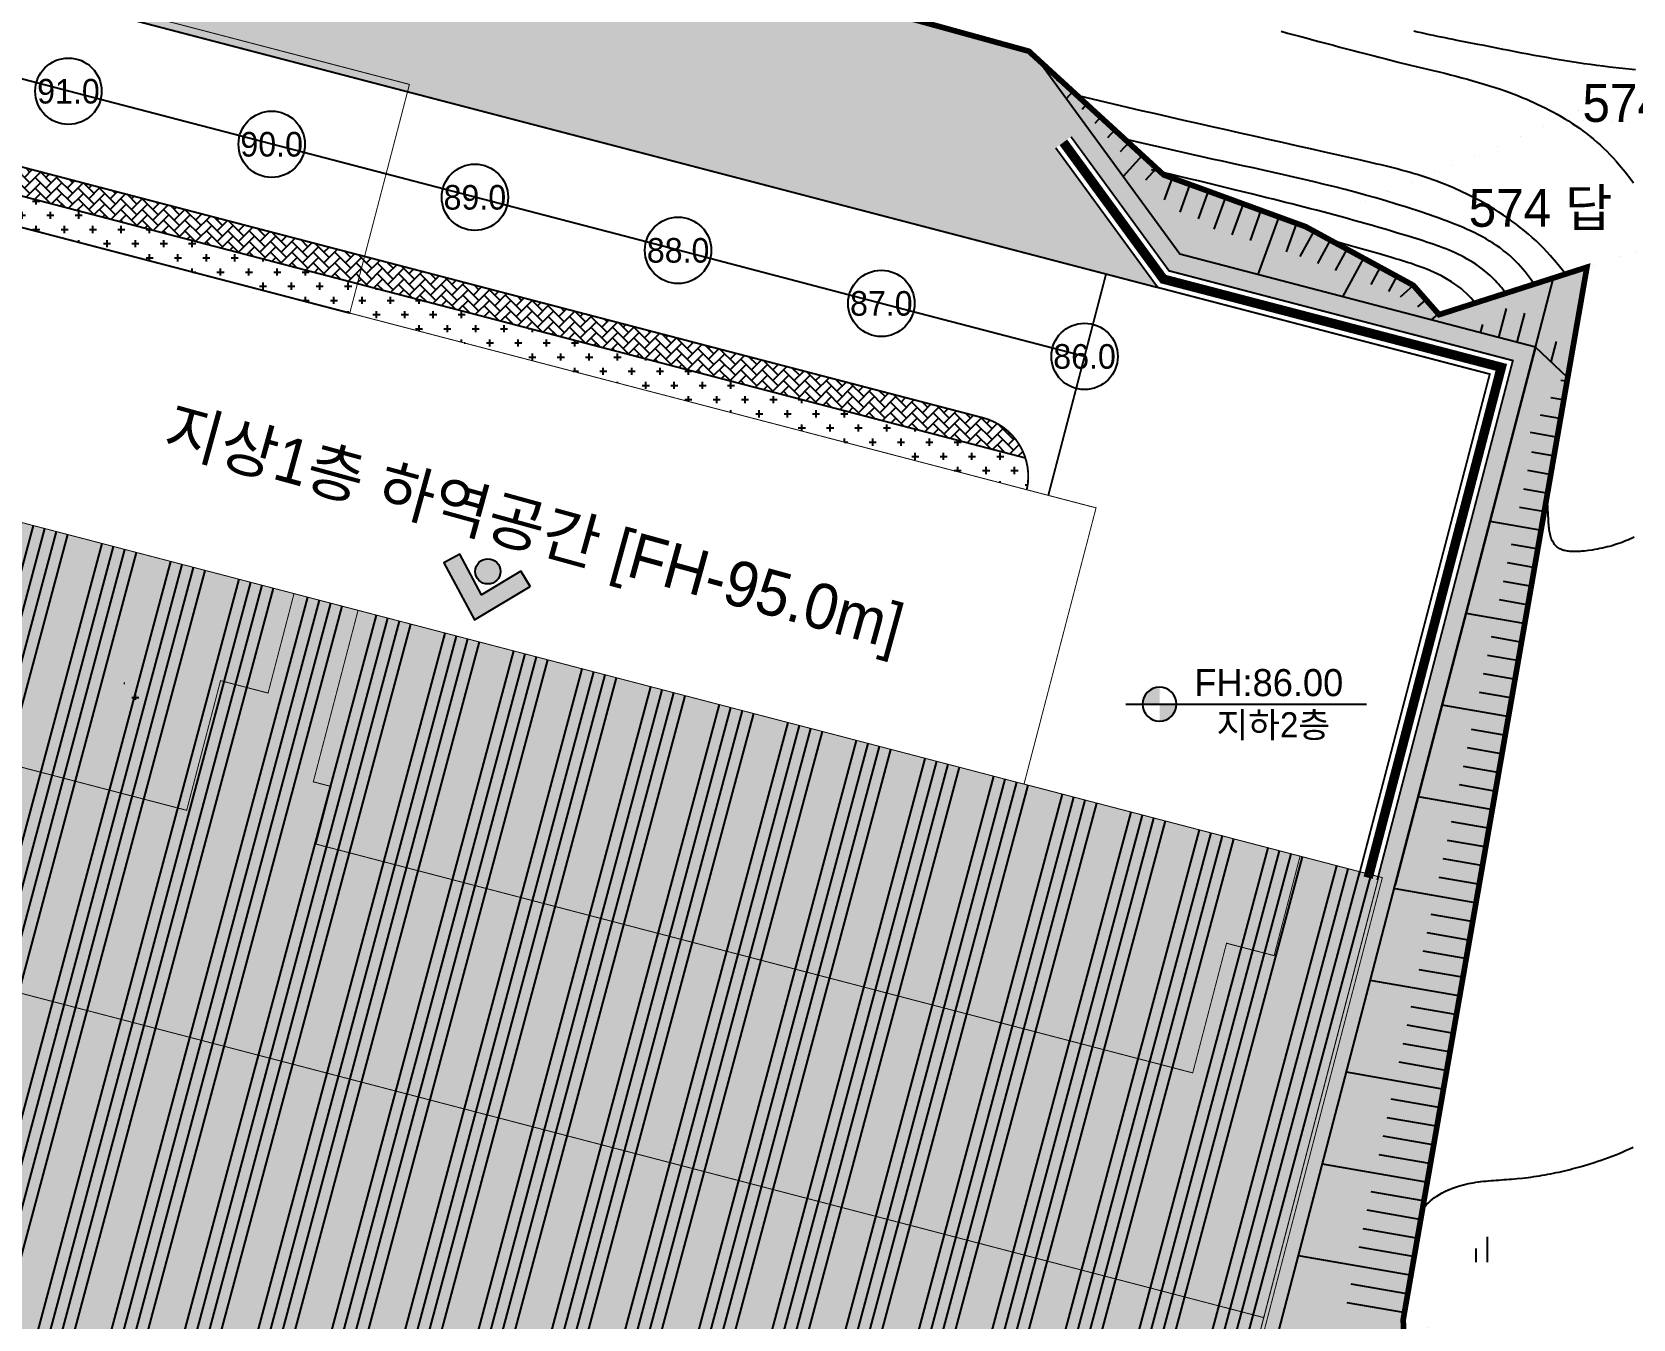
# Model space of a CAD drawing. Header units: millimetres. Extents: x 9 to 403, y 12 to 283.
# Drawn here: x 169.5 to 254.2, y 143.4 to 211.5 of the extents above; entities that cross this region are included whole.
import ezdxf
from ezdxf.enums import TextEntityAlignment as Align

# ---------------------------------------------------------------- set-up
doc = ezdxf.new("R2010")
doc.units = ezdxf.units.MM
doc.linetypes.add('DASHED', pattern=[0.75, 0.5, -0.25])
doc.linetypes.add('PHANTOM2', pattern=[12.5, 10, -0.5, 0.5, -0.5, 0.5, -0.5])
for name, color, linetype in [('0_문자', 7, 'Continuous'), ('1-1CON', 35, 'Continuous'), ('1-5CON', 30, 'Continuous'), ('1-SIM', 8, 'Continuous'), ('125', 4, 'Continuous'), ('CE-SLOP-FILL', 1, 'Continuous'), ('LSMD_CONT_LDREG_41500', 1, 'Continuous'), ('WID', 4, 'Continuous'), ('가구1', 5, 'Continuous'), ('도로레벨', 5, 'Continuous'), ('도로레벨1', 7, 'Continuous'), ('사업부지', 7, 'Continuous'), ('솔리드', 7, 'PHANTOM2'), ('절토옹벽', 2, 'Continuous'), ('지상1층외벽선', 4, 'Continuous'), ('지상3층외벽선', 6, 'Continuous'), ('지상4층외벽선', 7, 'Continuous'), ('지하1층외벽선', 3, 'Continuous'), ('지하2층외벽선', 2, 'Continuous'), ('토목옹벽', 5, 'Continuous')]:
    doc.layers.add(name, color=color, linetype=linetype)
doc.styles.add('HY울릉도M', font='')
doc.styles.add('HY헤드라인', font='H2HDRM.TTF')
doc.styles.add('휴먼모음T', font='HMFMMUEX.TTC')
doc.styles.get('HY울릉도M').set_extended_font_data('HY울릉도M')
pattern_1 = [(0, (-296696.957, -354727.4612), (0.75, 0.75), [0.375, -1.125]), (90, (-296696.7695, -354727.6487), (-0.75, 0.75), [0.375, -1.125])]

# ---------------------------------------------------------------- blocks, each defined once
blk = doc.blocks.new('A$C0C523BD5')
at = {"layer": '1-SIM'}
for p, q in [((0.394, 0.892), (0.394, 0)), ((0, 0.48), (0, 0))]:
    blk.add_line(p, q, dxfattribs=at)

msp = doc.modelspace()

# ---------------------------------------------------------------- hatches: boundary and pattern name
at = {"layer": '0_문자', "ltscale": 10}
h = msp.add_hatch(color=8, dxfattribs=at)
edge = h.paths.add_edge_path()
edge.add_line((228.26, 175.936), (229.156, 175.936))
edge.add_line((229.156, 175.936), (229.156, 176.832))
edge.add_ellipse((229.156, 175.936), major_axis=(0, 0.896), ratio=0.999999, start_angle=0.00074, end_angle=90.00074)
edge = h.paths.add_edge_path()
edge.add_line((229.156, 175.936), (229.156, 175.04))
edge.add_ellipse((229.156, 175.936), major_axis=(0, 0.896), ratio=0.999999, start_angle=180.00074, end_angle=270.00074)
edge.add_line((230.052, 175.936), (229.156, 175.936))
at = {"layer": '125', "linetype": 'Continuous'}
h = msp.add_hatch(color=8, dxfattribs=at)
h.paths.add_polyline_path([(238.173, 130.997), (232.028, 132.601), (240.941, 166.757), (240.748, 166.807), (226.103, 110.687), (129.537, 135.886), (131.279, 142.562), (131.086, 142.613), (129.293, 135.743), (226.246, 110.443), (229.529, 123.021), (235.673, 121.418)])
h.paths.add_polyline_path([(240.748, 166.807), (143.988, 192.057), (143.603, 190.581), (144.401, 190.373), (143.978, 188.752), (143.18, 188.96), (131.086, 142.613), (131.279, 142.562), (129.537, 135.886), (226.103, 110.687)])
h.paths.add_polyline_path([(143.18, 188.96), (133.31, 191.536), (131.013, 182.731), (138.657, 180.736), (137.42, 175.995), (131.904, 177.434), (131.172, 174.628), (124.012, 176.496), (117.296, 150.758), (129.971, 147.451), (128.86, 143.193), (131.086, 142.613)])
h.paths.add_polyline_path([(144.401, 190.373), (143.603, 190.581), (143.18, 188.96), (143.978, 188.752)], flags=17)
at = {"layer": '가구1', "linetype": 'Continuous'}
h = msp.add_hatch(dxfattribs=at)
h.set_pattern_fill('ANSI34', color=254, scale=5, angle=30, style=0)
h.set_pattern_definition([(75, (-296696.957, -355023.461), (-3.62222185, 0.97057142), []), (75, (-296696.1915, -355023.0192), (-3.62222185, 0.97057142), []), (75, (-296695.426, -355022.5773), (-3.62222185, 0.97057142), []), (75, (-296694.6606, -355022.1353), (-3.62222185, 0.97057142), [])])
h.paths.add_polyline_path([(129.293, 135.743), (143.988, 192.057), (240.941, 166.757), (232.028, 132.601), (238.173, 130.997), (235.673, 121.418), (229.529, 123.021), (226.246, 110.443)])
at = {"layer": '도로레벨', "linetype": 'Continuous'}
for points in [[(192.919, 180.395), (195.854, 182.161), (195.366, 182.972), (193.284, 181.719), (192.135, 183.862), (191.301, 183.414)], [(194.245, 182.714, 1), (193.002, 183.196, 1)]]:
    msp.add_hatch(color=8, dxfattribs=at).paths.add_polyline_path(points)
at = {"layer": '사업부지', "linetype": 'Continuous', "ltscale": 10}
h = msp.add_hatch(dxfattribs=at)
h.set_pattern_fill('AR-HBONE', color=8, scale=0.1, style=0)
h.set_pattern_definition([(45, (-296696.93964, -355023.45806), (4e-17, 0.56568542495), [1.2, -0.4]), (135, (-296696.6568, -355023.17522), (4e-17, 0.56568542495), [1.2, -0.4])])
h.paths.add_polyline_path([(186.74, 198.165), (187.118, 199.616), (180.712, 201.288), (180.333, 199.837)])
h.paths.add_polyline_path([(180.333, 199.837), (180.712, 201.288), (143.177, 211.083, 0.298217), (140.581, 210.21)])
h = msp.add_hatch(dxfattribs=at)
h.set_pattern_fill('AR-HBONE', color=8, scale=0.1, style=0)
h.set_pattern_definition([(45, (-296720.14107, -354806.9224), (4e-17, 0.56568542495), [1.2, -0.4]), (135, (-296719.85823, -354806.63956), (4e-17, 0.56568542495), [1.2, -0.4])])
edge = h.paths.add_edge_path()
edge.add_arc((108.185, 195.072), 8.5, 357.4644, 56.78517, ccw=False)
edge.add_arc((108.185, 195.072), 8.5, 345.37487, 357.4644, ccw=False)
edge.add_line((116.409, 192.926), (106.745, 155.89))
edge.add_arc((135.289, 148.441), 29.5, 165.37487, 223.57888)
edge.add_line((113.918, 128.105), (139.976, 100.722))
edge.add_arc((152.653, 112.786), 17.5, 223.57889, 282.26416)
edge.add_arc((152.653, 112.786), 17.5, 282.26416, 315.18619)
edge.add_arc((174.645, 90.937), 13.5, 75.37487, 135.18619, ccw=False)
edge.add_line((178.053, 103.999), (179.912, 103.514))
edge.add_line((179.912, 103.514), (180.291, 104.966))
edge.add_line((180.291, 104.966), (178.432, 105.451))
edge.add_arc((174.645, 90.937), 15, 75.37487, 135.18619)
edge.add_arc((152.653, 112.786), 16, 282.26416, 315.18619, ccw=False)
edge.add_arc((152.653, 112.786), 16, 223.57889, 282.26416, ccw=False)
edge.add_line((141.063, 101.756), (115.005, 129.139))
edge.add_arc((135.289, 148.441), 28, 165.37487, 223.57888, ccw=False)
edge.add_line((108.196, 155.511), (117.861, 192.547))
edge.add_arc((108.185, 195.072), 10, 345.37487, 357.4644)
edge.add_arc((108.185, 195.072), 10, 357.4644, 62.33623)
edge.add_line((112.828, 203.929), (112.841, 202.184))
h = msp.add_hatch(dxfattribs=at)
h.set_pattern_fill('AR-HBONE', color=8, scale=0.1, style=0)
h.set_pattern_definition([(45, (-296696.95697, -355023.46117), (4e-17, 0.56568542495), [1.2, -0.4]), (135, (-296696.67413, -355023.17832), (4e-17, 0.56568542495), [1.2, -0.4])])
h.paths.add_polyline_path([(222.062, 188.94, 0.258199), (219.818, 191.076), (187.101, 199.613), (186.722, 198.162)])
at = {"layer": '솔리드', "linetype": 'Continuous'}
h = msp.add_hatch(dxfattribs=at)
h.set_pattern_fill('CROSS', color=8, scale=3, style=0)
h.set_pattern_definition(pattern_1)
edge = h.paths.add_edge_path()
edge.add_line((132.37, 236.815), (130.379, 236))
edge.add_line((130.379, 236), (127.869, 233.052))
edge.add_line((127.869, 233.052), (134.974, 231.198))
edge.add_arc((135.353, 232.649), 1.5, 255.37487, 345.37487)
edge.add_line((136.804, 232.271), (137.739, 235.851))
edge.add_line((137.739, 235.851), (165.613, 228.577))
edge.add_line((165.613, 228.577), (164.679, 224.998))
edge.add_arc((166.131, 224.619), 1.5, 165.37487, 255.37487)
edge.add_line((165.752, 223.168), (166.131, 223.068))
edge.add_line((166.131, 223.068), (164.616, 217.262))
edge.add_line((164.616, 217.262), (150.973, 220.822))
edge.add_arc((150.594, 219.371), 1.5, 75.37487, 165.37487)
edge.add_line((149.143, 219.75), (148.915, 218.879))
edge.add_line((148.915, 218.879), (226.323, 198.679))
edge.add_line((226.323, 198.679), (229.041, 197.971))
edge.add_line((229.041, 197.971), (223.646, 205.351))
edge.add_line((223.646, 205.351), (224.453, 205.941))
edge.add_line((224.453, 205.941), (229.638, 198.849))
edge.add_line((229.638, 198.849), (247.826, 194.103))
edge.add_line((247.826, 194.103), (240.706, 166.818))
edge.add_line((240.706, 166.818), (240.941, 166.757))
edge.add_line((240.941, 166.757), (232.028, 132.601))
edge.add_line((232.028, 132.601), (238.173, 130.997))
edge.add_line((238.173, 130.997), (235.673, 121.418))
edge.add_line((235.673, 121.418), (229.529, 123.021))
edge.add_line((229.529, 123.021), (226.246, 110.443))
edge.add_line((226.246, 110.443), (221.984, 111.555))
edge.add_line((221.984, 111.555), (220.458, 105.704))
edge.add_line((220.458, 105.704), (220.969, 104.509))
edge.add_line((220.969, 104.509), (204.278, 97.363))
edge.add_line((204.278, 97.363), (194.552, 95.468))
edge.add_line((194.552, 95.468), (192.66, 94.826))
edge.add_line((192.66, 94.826), (177.178, 98.866))
edge.add_line((177.178, 98.866), (178.488, 103.886))
edge.add_line((178.488, 103.886), (178.053, 103.999))
edge.add_arc((174.645, 90.937), 13.5, 75.37487, 135.18612)
edge.add_arc((152.653, 112.786), 17.5, 223.57889, 315.18624, ccw=False)
edge.add_line((139.976, 100.722), (113.918, 128.105))
edge.add_arc((135.289, 148.441), 29.5, 165.37487, 223.57888, ccw=False)
edge.add_line((106.745, 155.89), (116.409, 192.926))
edge.add_arc((108.185, 195.072), 8.5, 345.37487, 56.78517)
edge.add_line((112.841, 202.184), (112.841, 201.747))
edge.add_line((112.841, 201.747), (114.59, 195.954))
edge.add_line((114.59, 195.954), (113.03, 188.105))
edge.add_line((113.03, 188.105), (109.196, 180.773))
edge.add_line((109.196, 180.773), (102.367, 170.036))
edge.add_line((102.367, 170.036), (99.308, 158.161))
edge.add_line((99.308, 158.161), (99.805, 145.648))
edge.add_line((99.805, 145.648), (102.673, 138.341))
edge.add_line((102.673, 138.341), (116.146, 124.178))
edge.add_line((116.146, 124.178), (117.954, 120.913))
edge.add_line((117.954, 120.913), (121.942, 113.711))
edge.add_line((121.942, 113.711), (132.147, 102.999))
edge.add_line((132.147, 102.999), (140.248, 96.508))
edge.add_line((140.248, 96.508), (147.272, 89.445))
edge.add_line((147.272, 89.445), (148.942, 79.603))
edge.add_line((148.942, 79.603), (151.863, 78.432))
edge.add_line((151.863, 78.432), (155.08, 77.176))
edge.add_line((155.08, 77.176), (155.004, 89.078))
edge.add_line((155.004, 89.078), (157.205, 93.185))
edge.add_line((157.205, 93.185), (166.406, 95.183))
edge.add_line((166.406, 95.183), (172.174, 103.528))
edge.add_line((172.174, 103.528), (173.44, 99.378))
edge.add_line((173.44, 99.378), (171.484, 92.822))
edge.add_line((171.484, 92.822), (178.412, 88.616))
edge.add_line((178.412, 88.616), (177.751, 84.926))
edge.add_line((177.751, 84.926), (177.947, 84.777))
edge.add_line((177.947, 84.777), (234.222, 108.861))
edge.add_line((234.222, 108.861), (242.685, 130.499))
edge.add_line((242.685, 130.499), (242.042, 143.369))
edge.add_line((242.042, 143.369), (251.763, 199.043))
edge.add_line((251.763, 199.043), (243.942, 196.535))
edge.add_line((243.942, 196.535), (242.578, 198.086))
edge.add_line((242.578, 198.086), (236.884, 201.186))
edge.add_line((236.884, 201.186), (229.374, 203.926))
edge.add_line((229.374, 203.926), (222.244, 210.466))
edge.add_line((222.244, 210.466), (207.304, 214.586))
edge.add_line((207.304, 214.586), (186.944, 217.596))
edge.add_line((186.944, 217.596), (175.114, 216.756))
edge.add_line((175.114, 216.756), (174.084, 221.356))
edge.add_line((174.084, 221.356), (165.944, 233.116))
edge.add_line((165.944, 233.116), (146.764, 242.706))
edge.add_line((146.764, 242.706), (136.035, 238.315))
edge.add_line((136.035, 238.315), (128.675, 238.315))
edge.add_line((128.675, 238.315), (124.408, 239.469))
edge.add_line((124.408, 239.469), (120.991, 238.616))
edge.add_line((120.991, 238.616), (113.568, 240.522))
edge.add_line((113.568, 240.522), (112.841, 239.253))
edge.add_line((112.841, 239.253), (112.841, 217.645))
edge.add_line((112.841, 217.645), (112.841, 217.093))
edge.add_line((112.841, 217.093), (113.333, 217.093))
edge.add_line((113.333, 217.093), (113.333, 239.119))
edge.add_line((113.333, 239.119), (113.81, 239.944))
edge.add_line((113.81, 239.944), (120.918, 238.119))
edge.add_line((120.918, 238.119), (128.665, 237.815))
edge.add_line((128.665, 237.815), (135.605, 237.815))
edge.add_line((135.605, 237.815), (146.751, 242.377))
edge.add_line((146.751, 242.377), (165.741, 232.882))
edge.add_line((165.741, 232.882), (173.344, 221.89))
edge.add_line((173.344, 221.89), (172.522, 221.321))
edge.add_line((172.522, 221.321), (165.064, 232.102))
edge.add_line((165.064, 232.102), (146.71, 241.279))
edge.add_line((146.71, 241.279), (135.802, 236.815))
edge.add_line((135.802, 236.815), (132.37, 236.815))
h = msp.add_hatch(dxfattribs=at)
h.set_pattern_fill('CROSS', color=8, scale=3, style=0)
h.set_pattern_definition(pattern_1)
h.paths.add_polyline_path([(180.316, 199.834), (179.913, 198.289), (186.319, 196.617), (186.722, 198.162)])
h.paths.add_polyline_path([(140.564, 210.207, 0.103244), (140.11, 209.292), (139.959, 208.715), (179.913, 198.289), (180.316, 199.834)])
h = msp.add_hatch(dxfattribs=at)
h.set_pattern_fill('CROSS', color=8, scale=3, style=0)
h.set_pattern_definition(pattern_1)
h.paths.add_polyline_path([(222.131, 187.272, 0.132682), (222.062, 188.94), (186.722, 198.162), (186.319, 196.617)])
h.paths.add_polyline_path([(175.159, 176.11, 0.414214), (174.444, 177.331), (174.191, 176.363)])

# ---------------------------------------------------------------- linework, layer by layer
at = {"color": 8, "elevation": 85.903, "flags": 128}
msp.add_lwpolyline([(230.235, 199.727), (222.711, 210.018)], dxfattribs=at)
at = {"layer": '0_문자', "color": 8, "ltscale": 10}
msp.add_line((227.364, 175.936, 173.428), (240.099, 175.936, 173.428), dxfattribs=at)
for start_param, end_param in [(-1.570685, 4.7125), (4.712376, 6.283172)]:
    msp.add_ellipse((229.156, 175.936, 173.428), major_axis=(0, 0.896), ratio=0.999999, start_param=start_param, end_param=end_param, dxfattribs=at)
at = {"layer": '1-1CON', "color": 8, "linetype": 'Continuous'}
for points, elevation in [([(235.586, 211.52), (235.931, 211.428), (236.276, 211.336), (236.621, 211.243), (236.966, 211.151), (237.311, 211.058), (237.657, 210.966), (238.002, 210.873), (238.348, 210.781), (238.694, 210.689), (239.041, 210.597), (239.388, 210.506), (239.735, 210.415), (240.083, 210.324), (240.431, 210.235), (240.78, 210.146), (241.129, 210.058), (241.779, 209.896), (242.431, 209.737), (242.732, 209.665), (243.034, 209.592), (243.335, 209.52), (243.637, 209.447), (243.938, 209.373), (244.239, 209.299), (244.539, 209.224), (244.839, 209.147), (245.138, 209.068), (245.436, 208.988), (245.733, 208.905), (246.029, 208.821), (246.324, 208.733), (246.617, 208.643), (246.909, 208.549), (247.198, 208.452), (247.486, 208.351), (247.772, 208.246), (248.056, 208.137), (248.337, 208.023), (248.616, 207.905), (249.103, 207.687), (249.581, 207.454), (249.787, 207.349), (249.99, 207.242), (250.192, 207.131), (250.393, 207.017), (250.591, 206.899), (250.787, 206.777), (250.982, 206.652), (251.174, 206.523), (251.365, 206.39), (251.553, 206.254), (251.74, 206.113), (251.924, 205.968), (252.106, 205.819), (252.285, 205.665), (252.462, 205.508), (252.637, 205.345), (252.81, 205.178), (252.98, 205.007), (253.147, 204.831), (253.312, 204.649), (253.474, 204.463), (253.785, 204.092), (254.085, 203.701), (254.228, 203.507)], 171.903), ([(250.643, 198.665), (250.623, 198.693), (250.476, 198.887), (250.16, 199.282), (249.822, 199.667), (249.643, 199.862), (249.457, 200.055), (249.266, 200.245), (249.07, 200.431), (248.869, 200.614), (248.664, 200.794), (248.454, 200.971), (248.239, 201.144), (248.02, 201.314), (247.798, 201.48), (247.572, 201.642), (247.342, 201.8), (247.109, 201.955), (246.873, 202.105), (246.634, 202.251), (246.393, 202.392), (246.149, 202.53), (245.903, 202.663), (245.654, 202.791), (245.405, 202.914), (245.153, 203.033), (244.697, 203.239), (244.236, 203.428), (244.03, 203.509), (243.824, 203.588), (243.616, 203.663), (243.408, 203.736), (243.199, 203.806), (242.99, 203.874), (242.781, 203.94), (242.57, 204.003), (242.36, 204.065), (242.149, 204.125), (241.937, 204.183), (241.725, 204.239), (241.513, 204.294), (241.301, 204.348), (241.088, 204.4), (240.875, 204.452), (240.662, 204.502), (240.448, 204.552), (240.235, 204.601), (240.021, 204.65), (239.807, 204.699), (238.85, 204.915), (237.892, 205.131), (237.147, 205.299), (236.402, 205.466), (235.658, 205.633), (234.913, 205.8), (234.168, 205.968), (233.423, 206.135), (232.677, 206.303), (231.932, 206.471), (231.187, 206.639), (230.442, 206.809), (229.697, 206.978), (228.953, 207.149), (228.208, 207.321), (227.464, 207.493), (226.72, 207.667), (225.976, 207.841), (225.232, 208.017), (224.792, 208.122)], 174.903), ([(247.475, 197.667), (247.418, 197.744), (247.339, 197.847), (247.258, 197.948), (247.175, 198.048), (247.09, 198.145), (247.004, 198.241), (246.915, 198.335), (246.825, 198.426), (246.732, 198.515), (246.638, 198.602), (246.41, 198.804), (246.171, 198.992), (246.03, 199.097), (245.885, 199.198), (245.737, 199.294), (245.587, 199.387), (245.434, 199.475), (245.278, 199.561), (245.121, 199.643), (244.961, 199.721), (244.799, 199.797), (244.636, 199.87), (244.47, 199.941), (244.304, 200.009), (244.135, 200.074), (243.966, 200.138), (243.796, 200.2), (243.624, 200.26), (243.452, 200.318), (243.28, 200.376), (243.106, 200.432), (242.933, 200.487), (242.759, 200.541), (242.253, 200.698), (241.747, 200.852), (241.416, 200.951), (241.084, 201.049), (240.754, 201.146), (240.423, 201.241), (240.093, 201.336), (239.763, 201.429), (239.434, 201.521), (239.105, 201.612), (238.776, 201.702), (238.447, 201.79), (238.119, 201.878), (237.791, 201.966), (237.462, 202.052), (237.134, 202.138), (236.806, 202.223), (236.477, 202.307), (236.149, 202.39), (235.821, 202.474), (235.492, 202.556), (235.163, 202.638), (234.835, 202.72), (234.013, 202.924), (233.19, 203.125), (232.695, 203.246), (232.201, 203.366), (231.706, 203.485), (231.21, 203.604), (230.714, 203.722), (230.218, 203.841), (229.721, 203.958), (229.224, 204.076), (228.726, 204.193), (228.723, 204.194)], 176.903), ([(245.861, 197.143), (245.835, 197.175), (245.628, 197.417), (245.405, 197.642), (245.256, 197.779), (245.101, 197.911), (244.94, 198.036), (244.774, 198.155), (244.603, 198.269), (244.427, 198.377), (244.247, 198.48), (244.063, 198.579), (243.875, 198.673), (243.684, 198.763), (243.489, 198.849), (243.292, 198.932), (243.091, 199.011), (242.889, 199.087), (242.685, 199.16), (242.478, 199.231), (242.271, 199.3), (242.062, 199.366), (241.853, 199.431), (241.643, 199.495), (241.433, 199.557), (240.718, 199.766), (240.007, 199.969), (239.507, 200.109), (239.01, 200.246), (238.514, 200.38), (238.497, 200.385)], 177.903), ([(254.263, 184.759), (254.15, 184.708), (254.037, 184.658), (253.922, 184.61), (253.806, 184.563), (253.69, 184.517), (253.572, 184.474), (253.453, 184.431), (253.333, 184.391), (253.212, 184.352), (253.089, 184.315), (252.965, 184.279), (252.839, 184.246), (252.711, 184.214), (252.582, 184.184), (252.451, 184.157), (252.318, 184.131), (252.183, 184.107), (252.046, 184.086), (251.838, 184.057), (251.625, 184.033), (251.554, 184.026), (251.483, 184.019), (251.412, 184.014), (251.341, 184.009), (251.27, 184.005), (251.199, 184.003), (251.129, 184.002), (251.059, 184.002), (250.99, 184.004), (250.923, 184.007), (250.856, 184.012), (250.79, 184.019), (250.726, 184.028), (250.663, 184.039), (250.602, 184.052), (250.543, 184.067), (250.485, 184.085), (250.43, 184.105), (250.377, 184.128), (250.326, 184.153), (250.278, 184.181), (250.177, 184.25), (250.089, 184.334), (250.045, 184.385), (250.005, 184.439), (249.968, 184.497), (249.935, 184.559), (249.906, 184.624), (249.879, 184.693), (249.855, 184.764), (249.834, 184.838), (249.815, 184.915), (249.798, 184.994), (249.784, 185.075), (249.772, 185.158), (249.761, 185.242), (249.752, 185.328), (249.744, 185.415), (249.737, 185.503), (249.732, 185.592), (249.727, 185.681), (249.723, 185.771), (249.719, 185.86), (249.715, 185.95), (249.701, 186.311), (249.683, 186.664), (249.669, 186.924), (249.668, 186.931)], 176.903), ([(242.963, 149.118), (243.019, 149.185), (243.11, 149.288), (243.202, 149.387), (243.298, 149.484), (243.396, 149.577), (243.496, 149.666), (243.6, 149.752), (243.707, 149.833), (243.817, 149.91), (243.955, 149.998), (244.098, 150.08), (244.123, 150.094), (244.149, 150.108), (244.175, 150.121), (244.201, 150.135), (244.227, 150.148), (244.253, 150.161), (244.279, 150.174), (244.306, 150.187), (244.332, 150.199), (244.359, 150.211), (244.386, 150.223), (244.412, 150.235), (244.439, 150.247), (244.466, 150.258), (244.493, 150.27), (244.521, 150.281), (244.548, 150.292), (244.575, 150.303), (244.603, 150.313), (244.63, 150.323), (244.658, 150.334), (244.812, 150.39), (244.968, 150.44), (245.097, 150.478), (245.227, 150.513), (245.358, 150.544), (245.489, 150.573), (245.621, 150.599), (245.753, 150.622), (245.886, 150.643), (246.02, 150.662), (246.154, 150.679), (246.288, 150.695), (246.423, 150.709), (246.558, 150.722), (246.693, 150.733), (246.828, 150.744), (246.964, 150.754), (247.1, 150.764), (247.235, 150.774), (247.371, 150.783), (247.506, 150.793), (247.642, 150.803), (247.777, 150.814), (248.064, 150.839), (248.349, 150.868), (248.5, 150.885), (248.65, 150.903), (248.8, 150.922), (248.95, 150.943), (249.099, 150.965), (249.248, 150.988), (249.397, 151.013), (249.546, 151.038), (249.694, 151.065), (249.843, 151.094), (249.991, 151.123), (250.139, 151.154), (250.286, 151.186), (250.434, 151.219), (250.581, 151.254), (250.729, 151.29), (250.876, 151.326), (251.023, 151.365), (251.17, 151.404), (251.317, 151.445), (251.463, 151.486), (251.802, 151.586), (252.141, 151.691), (252.333, 151.753), (252.524, 151.817), (252.715, 151.884), (252.905, 151.953), (253.094, 152.024), (253.283, 152.098), (253.47, 152.175), (253.655, 152.254), (253.839, 152.337), (254.022, 152.422), (254.202, 152.51)], 182.903)]:
    msp.add_lwpolyline(points, dxfattribs=dict(at, elevation=elevation))
at = {"layer": '1-5CON', "color": 8, "linetype": 'Continuous'}
for points, elevation in [([(254.33, 209.485), (253.638, 209.552), (252.948, 209.63), (252.616, 209.671), (252.284, 209.714), (251.953, 209.759), (251.622, 209.806), (251.291, 209.855), (250.96, 209.907), (250.63, 209.96), (250.3, 210.015), (249.97, 210.071), (249.639, 210.129), (249.309, 210.188), (248.979, 210.249), (248.648, 210.31), (248.318, 210.373), (247.987, 210.436), (247.656, 210.5), (247.324, 210.565), (246.992, 210.63), (246.659, 210.696), (246.326, 210.762), (245.992, 210.828), (245.448, 210.935), (244.902, 211.042), (244.692, 211.084), (244.481, 211.125), (244.27, 211.167), (244.06, 211.21), (243.849, 211.252), (243.639, 211.296), (243.43, 211.34), (243.221, 211.385), (243.012, 211.432), (242.804, 211.479), (242.598, 211.527)], 170.903), ([(248.964, 198.143), (248.913, 198.222), (248.813, 198.37), (248.71, 198.516), (248.603, 198.659), (248.493, 198.798), (248.38, 198.934), (248.117, 199.23), (247.837, 199.506), (247.676, 199.654), (247.511, 199.796), (247.34, 199.932), (247.165, 200.063), (246.986, 200.19), (246.803, 200.311), (246.616, 200.428), (246.425, 200.54), (246.231, 200.649), (246.034, 200.753), (245.835, 200.854), (245.632, 200.951), (245.427, 201.045), (245.22, 201.136), (245.012, 201.224), (244.801, 201.309), (244.589, 201.392), (244.376, 201.473), (244.162, 201.552), (243.948, 201.629), (243.733, 201.705), (242.974, 201.966), (242.216, 202.214), (241.674, 202.385), (241.132, 202.549), (240.59, 202.708), (240.048, 202.861), (239.506, 203.008), (238.965, 203.152), (238.424, 203.291), (237.883, 203.426), (237.342, 203.557), (236.802, 203.685), (236.261, 203.811), (235.721, 203.934), (235.181, 204.055), (234.641, 204.175), (234.101, 204.293), (233.561, 204.411), (233.022, 204.528), (232.482, 204.645), (231.943, 204.763), (231.404, 204.882), (230.865, 205.001), (229.554, 205.296), (228.243, 205.603), (227.471, 205.787), (227.289, 205.831)], 175.903)]:
    msp.add_lwpolyline(points, dxfattribs=dict(at, elevation=elevation))
at = {"layer": 'CE-SLOP-FILL', "color": 8}
for p, q in [((230.235, 199.727, 85.903), (222.711, 210.018, 85.903)), ((223.08, 209.674, 85.903), (223.046, 209.637, 85.903)), ((223.817, 208.999, 85.903), (223.716, 208.888, 85.903)), ((224.554, 208.323, 85.903), (224.216, 207.954, 85.903)), ((225.292, 207.647, 85.903), (225.055, 207.389, 85.903)), ((226.029, 206.972, 85.903), (225.725, 206.64, 85.903)), ((226.766, 206.296, 85.903), (226.394, 205.89, 85.903)), ((227.504, 205.621, 85.903), (227.064, 205.141, 85.903)), ((228.241, 204.945, 85.903), (227.227, 203.839, 85.903)), ((228.978, 204.27, 85.903), (228.404, 203.642, 85.903)), ((236.867, 201.183, 85.903), (229.357, 203.923, 85.903)), ((229.823, 203.771, 85.903), (229.399, 202.61, 85.903)), ((230.763, 203.429, 85.903), (230.224, 201.953, 85.903)), ((230.763, 203.429, 85.903), (230.762, 203.427, 85.903)), ((231.734, 203.074, 85.903), (231.196, 201.598, 85.903)), ((232.641, 202.743, 85.903), (232.028, 201.053, 85.903)), ((233.581, 202.401, 85.903), (232.984, 200.756, 85.903)), ((234.52, 202.058, 85.903), (233.94, 200.459, 85.903)), ((235.46, 201.716, 85.903), (234.349, 198.653, 85.903)), ((236.399, 201.373, 85.903), (235.852, 199.864, 85.903)), ((237.309, 200.956, 85.903), (236.577, 199.609, 85.903)), ((238.187, 200.478, 85.903), (237.514, 199.24, 85.903)), ((239.066, 200, 85.903), (238.452, 198.871, 85.903)), ((239.944, 199.522, 85.903), (238.835, 197.482, 85.903)), ((240.823, 199.044, 85.903), (240.327, 198.133, 85.903)), ((243.925, 196.532, 85.903), (251.746, 199.04, 85.903)), ((241.701, 198.566, 85.903), (241.265, 197.764, 85.903)), ((249.046, 194.818, 85.903), (250.001, 198.481, 85.903)), ((242.566, 198.071, 85.903), (241.886, 197.467, 85.903)), ((243.925, 196.532, 85.903), (242.561, 198.083, 85.903)), ((243.227, 197.321, 85.903), (242.8, 196.942, 85.903)), ((243.534, 196.256, 85.903), (243.892, 196.565, 85.903)), ((247.109, 195.323, 85.903), (247.51, 196.858, 85.903)), ((248.077, 195.071, 85.903), (248.478, 196.605, 85.903)), ((246.141, 195.576, 85.903), (246.257, 196.019, 85.903)), ((249.046, 194.818, 85.903), (241.622, 166.371, 85.903)), ((250.727, 193.204, 85.903), (249.046, 194.818, 85.903)), ((249.866, 194.03, 85.903), (250.15, 195.119, 85.903)), ((250.654, 193.011, 85.903), (250.386, 193.058, 85.903)), ((250.482, 192.026, 85.903), (249.848, 192.137, 85.903)), ((250.31, 191.041, 85.903), (249.31, 191.215, 85.903)), ((250.138, 190.056, 85.903), (248.772, 190.294, 85.903)), ((249.966, 189.071, 85.903), (248.841, 189.267, 85.903)), ((249.795, 188.085, 85.903), (248.629, 188.289, 85.903)), ((249.623, 187.1, 85.903), (248.416, 187.311, 85.903)), ((249.451, 186.115, 85.903), (248.203, 186.333, 85.903)), ((249.279, 185.13, 85.903), (246.638, 185.591, 85.903)), ((249.107, 184.145, 85.903), (247.778, 184.377, 85.903)), ((248.935, 183.16, 85.903), (247.566, 183.399, 85.903)), ((248.764, 182.175, 85.903), (247.353, 182.421, 85.903)), ((248.592, 181.19, 85.903), (247.141, 181.443, 85.903)), ((248.42, 180.204, 85.903), (245.371, 180.736, 85.903)), ((248.248, 179.219, 85.903), (246.716, 179.487, 85.903)), ((248.076, 178.234, 85.903), (246.503, 178.509, 85.903)), ((247.904, 177.249, 85.903), (246.291, 177.531, 85.903)), ((247.732, 176.264, 85.903), (246.078, 176.553, 85.903)), ((247.561, 175.279, 85.903), (244.104, 175.882, 85.903)), ((247.389, 174.294, 85.903), (245.653, 174.597, 85.903)), ((247.217, 173.309, 85.903), (245.441, 173.618, 85.903)), ((247.045, 172.323, 85.903), (245.228, 172.64, 85.903)), ((246.873, 171.338, 85.903), (245.016, 171.662, 85.903)), ((246.701, 170.353, 85.903), (242.837, 171.027, 85.903)), ((246.53, 169.368, 85.903), (244.59, 169.706, 85.903)), ((246.358, 168.383, 85.903), (244.378, 168.728, 85.903)), ((246.186, 167.398, 85.903), (244.165, 167.75, 85.903)), ((245.842, 165.428, 85.903), (241.639, 166.161, 85.903)), ((246.014, 166.413, 85.903), (243.953, 166.772, 85.903)), ((245.67, 164.443, 85.903), (243.528, 164.816, 85.903)), ((245.498, 163.457, 85.903), (243.315, 163.838, 85.903)), ((245.327, 162.472, 85.903), (243.103, 162.86, 85.903)), ((245.155, 161.487, 85.903), (242.89, 161.882, 85.903)), ((244.983, 160.502, 85.903), (240.304, 161.318, 85.903)), ((244.811, 159.517, 85.903), (242.466, 159.926, 85.903)), ((244.639, 158.532, 85.903), (242.255, 158.948, 85.903)), ((244.467, 157.547, 85.903), (242.044, 157.969, 85.903)), ((244.296, 156.562, 85.903), (241.833, 156.991, 85.903)), ((244.124, 155.576, 85.903), (239.037, 156.464, 85.903)), ((243.952, 154.591, 85.903), (241.41, 155.035, 85.903)), ((243.78, 153.606, 85.903), (241.199, 154.056, 85.903)), ((243.608, 152.621, 85.903), (240.988, 153.078, 85.903)), ((243.264, 150.651, 85.903), (237.77, 151.609, 85.903)), ((243.436, 151.636, 85.903), (240.777, 152.1, 85.903)), ((243.093, 149.666, 85.903), (240.354, 150.143, 85.903)), ((242.921, 148.681, 85.903), (240.143, 149.165, 85.903)), ((242.749, 147.695, 85.903), (239.932, 148.187, 85.903)), ((242.405, 145.725, 85.903), (236.504, 146.755, 85.903)), ((242.577, 146.71, 85.903), (239.721, 147.209, 85.903)), ((242.233, 144.74, 85.903), (239.298, 145.252, 85.903)), ((242.062, 143.755, 85.903), (239.087, 144.274, 85.903))]:
    msp.add_line(p, q, dxfattribs=at)
at = {"layer": 'CE-SLOP-FILL', "color": 8, "elevation": 85.903, "flags": 128}
for points in [[(221.38, 103.365), (234.222, 108.861), (242.685, 130.499), (242.042, 143.369), (251.763, 199.043), (243.942, 196.535), (242.578, 198.086), (236.884, 201.186), (229.374, 203.926), (222.669, 210.076)], [(221.38, 103.365), (223.165, 110.205), (226.893, 109.232), (230.192, 121.874), (236.316, 120.275), (239.298, 131.703), (233.004, 133.345), (240.209, 160.954), (241.622, 166.371), (249.046, 194.818), (230.235, 199.727), (222.711, 210.018)]]:
    msp.add_lwpolyline(points, dxfattribs=at)
at = {"layer": 'LSMD_CONT_LDREG_41500', "color": 7, "linetype": 'PHANTOM2'}
for p, q in [((236.867, 201.183, 85.903), (229.357, 203.923, 85.903)), ((251.746, 199.04, 85.903), (243.925, 196.532, 85.903))]:
    msp.add_line(p, q, dxfattribs=at)
at = {"layer": 'LSMD_CONT_LDREG_41500', "color": 1, "linetype": 'Continuous', "const_width": 0.3, "elevation": 85.903, "flags": 128}
msp.add_lwpolyline([(166.406, 95.183), (172.174, 103.528), (173.44, 99.378), (171.484, 92.822), (178.412, 88.616), (177.751, 84.926), (177.947, 84.777), (234.222, 108.861), (242.685, 130.499), (242.042, 143.369), (251.763, 199.043), (243.942, 196.535), (242.578, 198.086), (236.884, 201.186), (229.374, 203.926), (222.244, 210.466), (207.304, 214.586), (186.944, 217.596), (175.114, 216.756), (174.084, 221.356), (165.944, 233.116)], dxfattribs=at)
at = {"layer": 'LSMD_CONT_LDREG_41500', "color": 7, "linetype": 'Continuous', "const_width": 0.00026, "elevation": 85.903, "flags": 128}
for points in [[(255.653, 209.459), (250.352, 206.848), (236.882, 201.188), (229.372, 203.928), (222.242, 210.468), (207.302, 214.588), (186.942, 217.598), (175.112, 216.758), (174.082, 221.358), (165.942, 233.118)], [(254.58, 139.726), (242.04, 143.371), (251.761, 199.045), (257.216, 200.794)]]:
    msp.add_lwpolyline(points, dxfattribs=at)
for points in [[(260.255, 206.487), (259.742, 206.508), (250.352, 206.848), (255.653, 209.459), (261.024, 208.602), (260.255, 206.487)], [(260.255, 206.487), (259.315, 203.905), (257.216, 200.794), (251.761, 199.045), (243.94, 196.537), (242.576, 198.088), (236.882, 201.188), (250.352, 206.848), (259.742, 206.508), (260.255, 206.487)]]:
    msp.add_lwpolyline(points, close=True, dxfattribs=at)
at = {"layer": 'WID', "color": 8, "const_width": 0.1, "elevation": 85.903, "flags": 128}
for points in [[(229.042, 197.97), (148.915, 218.879)], [(186.319, 196.617), (139.959, 208.715)], [(226.323, 198.679), (223.269, 186.974)]]:
    msp.add_lwpolyline(points, dxfattribs=at)
at = {"layer": 'WID', "color": 8, "elevation": 85.903, "flags": 128}
for points in [[(225.187, 194.325), (214.437, 197.131), (203.687, 199.936), (192.937, 202.741), (182.187, 205.546), (171.437, 208.351), (160.687, 211.157), (147.779, 214.525)], [(222.062, 188.94), (140.564, 210.207)]]:
    msp.add_lwpolyline(points, dxfattribs=at)
msp.add_lwpolyline([(222.13, 187.271, 0.1, 0.1, 0.404855), (219.818, 191.076, 0.1, 0.1, 0), (143.16, 211.08, 0.1, 0.1, 0.414214), (140.11, 209.292, 0.1, 0.1, 0), (139.959, 208.715, 0, 0, 0)], format="xyseb", dxfattribs=at)
at = {"layer": '도로레벨', "color": 8, "linetype": 'Continuous', "elevation": -41.097}
for points in [[(192.135, 183.862), (191.301, 183.414)], [(195.366, 182.972), (195.854, 182.161)]]:
    msp.add_lwpolyline(points, dxfattribs=at)
msp.add_lwpolyline([(195.854, 182.161), (195.366, 182.972), (193.284, 181.719), (192.135, 183.862), (191.301, 183.414), (192.919, 180.395)], close=True, dxfattribs=at)
at = {"layer": '도로레벨', "color": 8, "linetype": 'Continuous'}
for centre, radius in [((171.437, 208.351, 85.903), 1.755), ((182.187, 205.546, 85.903), 1.755), ((192.937, 202.741, 85.903), 1.755), ((203.687, 199.936, 85.903), 1.755), ((214.437, 197.131, 85.903), 1.755), ((225.187, 194.325, 85.903), 1.755), ((193.624, 182.955, -41.097), 0.667)]:
    msp.add_circle(centre, radius, dxfattribs=at)
at = {"layer": '절토옹벽', "color": 8, "linetype": 'DASHED', "ltscale": 5, "const_width": 0.5, "elevation": 85.903, "flags": 128}
msp.add_lwpolyline([(224.067, 205.649), (229.357, 198.413), (247.233, 193.748), (240.188, 166.752)], dxfattribs=at)
at = {"layer": '절토옹벽', "color": 8, "linetype": 'ByBlock', "ltscale": 5, "const_width": 0.1, "elevation": 85.903, "flags": 128}
for points in [[(224.471, 205.944), (229.656, 198.852), (247.843, 194.106), (240.672, 166.626)], [(223.663, 205.354), (229.059, 197.974), (246.623, 193.391), (239.704, 166.879)]]:
    msp.add_lwpolyline(points, dxfattribs=at)
at = {"layer": '지상1층외벽선', "color": 7, "const_width": 0.05, "elevation": 85.903}
msp.add_lwpolyline([(137.42, 175.995), (138.657, 180.736), (131.013, 182.731), (133.31, 191.536), (143.978, 188.752), (144.401, 190.373), (143.603, 190.581), (143.988, 192.057), (240.748, 166.807), (226.103, 110.687), (129.537, 135.886), (131.279, 142.562), (128.86, 143.193), (129.971, 147.451), (117.296, 150.758), (124.012, 176.496), (131.172, 174.628), (131.904, 177.434)], close=True, dxfattribs=at)
at = {"layer": '지상3층외벽선', "color": 7, "const_width": 0.05, "elevation": 85.903}
msp.add_lwpolyline([(129.293, 135.743), (143.988, 192.057), (240.941, 166.757), (232.028, 132.601), (238.173, 130.997), (235.673, 121.418), (229.529, 123.021), (226.246, 110.443)], close=True, dxfattribs=at)
at = {"layer": '지상4층외벽선', "color": 7, "const_width": 0.05, "elevation": 85.903}
msp.add_lwpolyline([(129.293, 135.743), (143.988, 192.057), (240.941, 166.757), (232.028, 132.601), (238.173, 130.997), (235.673, 121.418), (229.529, 123.021), (226.246, 110.443)], close=True, dxfattribs=at)
at = {"layer": '지하1층외벽선', "color": 7, "const_width": 0.05, "elevation": 85.903}
msp.add_lwpolyline([(147.695, 178.145), (177.691, 170.318), (179.481, 177.175), (181.996, 176.519), (183.369, 181.78), (186.756, 180.897), (184.389, 171.825), (185.332, 171.579), (184.537, 168.531), (230.909, 156.43), (232.698, 163.288), (235.214, 162.632), (236.587, 167.893), (240.748, 166.807), (234.663, 143.488), (138.096, 168.687)], dxfattribs=at)
at = {"layer": '지하2층외벽선', "color": 8, "const_width": 0.05, "elevation": 85.903}
msp.add_lwpolyline([(215.468, 113.463), (129.545, 135.885), (131.944, 145.077), (116.849, 149.016), (136.064, 222.65), (189.475, 208.712), (186.319, 196.617), (225.797, 186.316), (221.985, 171.705), (240.756, 166.807), (229.015, 121.813), (215.468, 113.463)], dxfattribs=at)
at = {"layer": '토목옹벽', "color": 7}
msp.add_line((242.544, 198.092, 85.903), (243.925, 196.532, 85.903), dxfattribs=at)

# ---------------------------------------------------------------- block references
at = {"layer": '1-SIM', "xscale": 1.5, "yscale": 1.5, "zscale": 1.5}
msp.add_blockref('A$C0C523BD5', (245.89, 146.422), dxfattribs=at)

# ---------------------------------------------------------------- texts
at = {"layer": '0_문자', "color": 8, "style": '휴먼모음T'}
msp.add_text('FH:86.00', height=1.4336, dxfattribs=at).set_placement((230.988, 176.356, 173.428))
at = {"layer": '0_문자', "color": 8, "style": 'HY울릉도M'}
msp.add_text('지하2층', height=1.3377, dxfattribs=at).set_placement((235.17, 174.839, 111.747), align=Align.MIDDLE_CENTER)
at = {"layer": 'LSMD_CONT_LDREG_41500', "color": 7, "style": 'HY헤드라인'}
for s, p in [('574-1 답', (256.488, 207.773, 85.903)), ('574 답', (249.307, 202.224, 85.903))]:
    msp.add_text(s, height=2, dxfattribs=at).set_placement(p, align=Align.MIDDLE)
at = {"layer": '도로레벨', "color": 8, "linetype": 'Continuous', "style": 'HY헤드라인'}
msp.add_text('지상1층 하역공간 [FH-95.0m]', height=2.4, rotation=344.61249, dxfattribs=at).set_placement((196.069, 185.294, -24.593), align=Align.MIDDLE_CENTER)
at = {"layer": '도로레벨1', "color": 8, "linetype": 'Continuous', "style": 'HY헤드라인'}
for s, p in [('91.0', (171.437, 208.351, 85.903)), ('90.0', (182.187, 205.546, 85.903)), ('89.0', (192.937, 202.741, 85.903)), ('88.0', (203.687, 199.936, 85.903)), ('87.0', (214.437, 197.131, 85.903)), ('86.0', (225.187, 194.325, 85.903))]:
    msp.add_text(s, height=1.3, dxfattribs=at).set_placement(p, align=Align.MIDDLE_CENTER)

doc.saveas('drawing.dxf')
